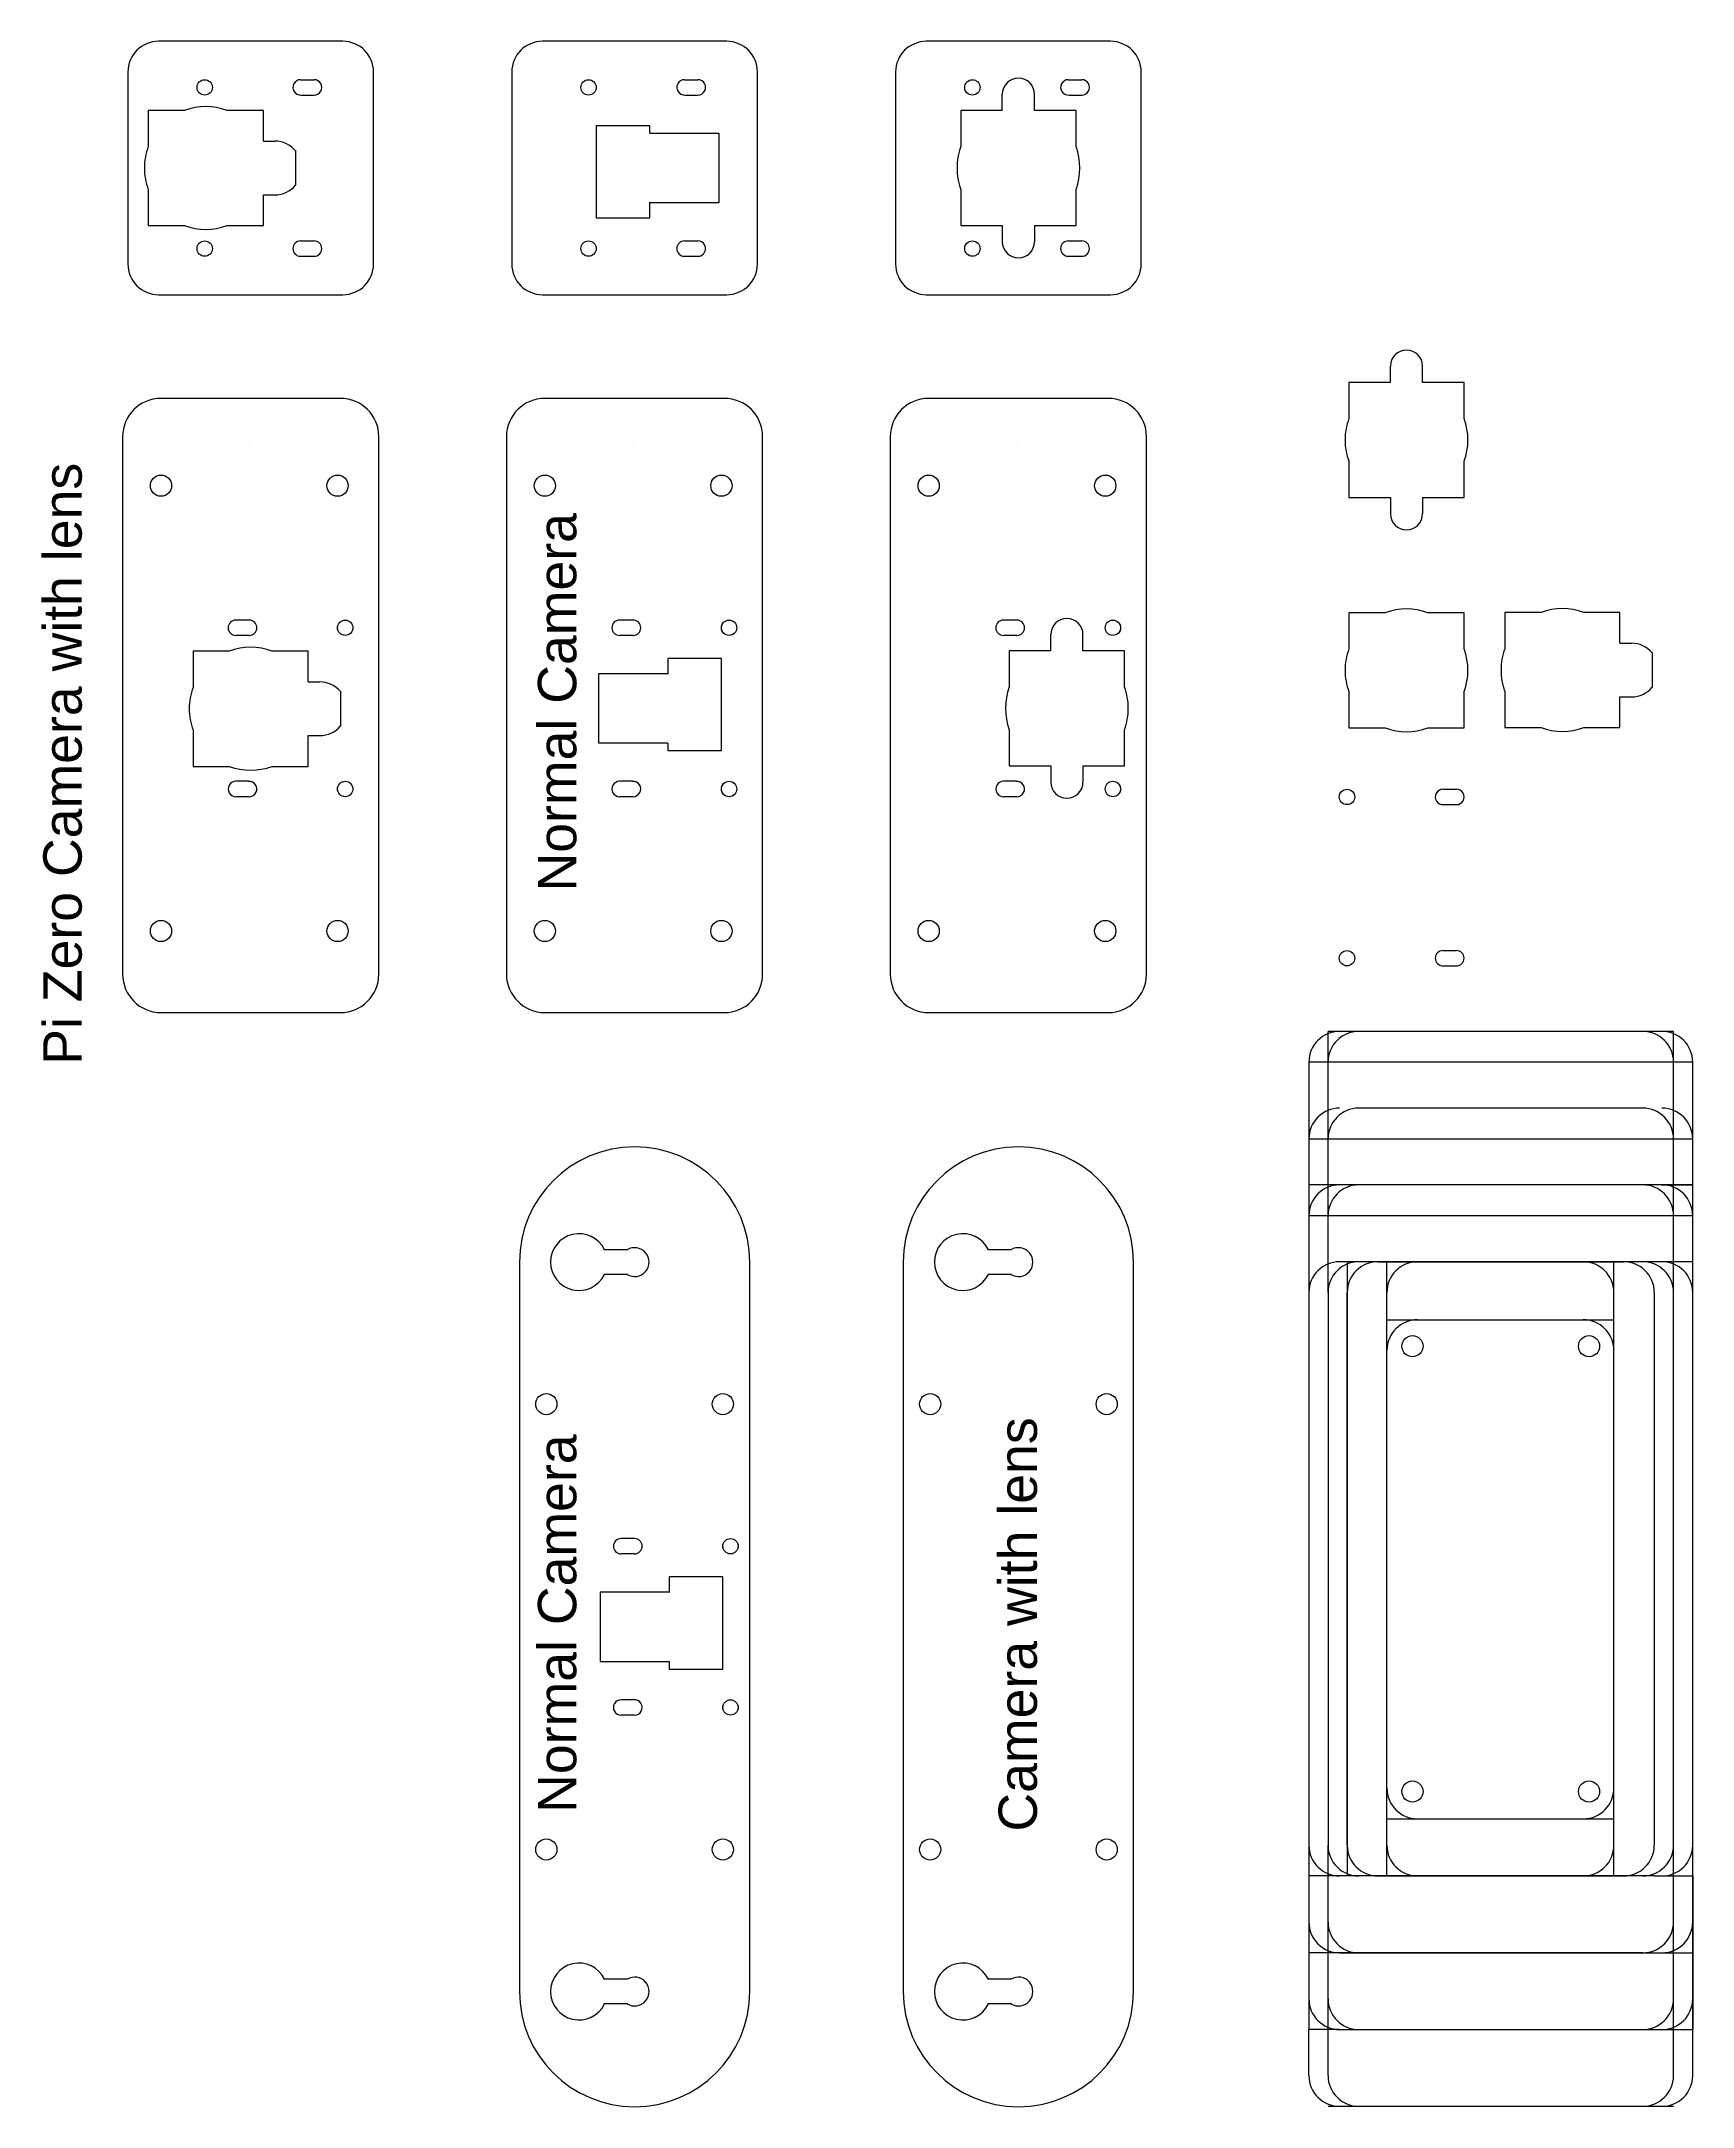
# Model space of a CAD drawing. Header units: millimetres. Extents: x -482 to 810, y -42 to 455.
# Drawn here: x -472.9 to -257.7, y 185.5 to 454.5 of the extents above; entities that cross this region are included whole.
import ezdxf

# ---------------------------------------------------------------- set-up
doc = ezdxf.new("R2010")
doc.units = ezdxf.units.MM
doc.layers.get('0').update_dxf_attribs({"lineweight": 25, "true_color": 0xffffff})
doc.styles.add('textstyle0', font='')
doc.styles.add('textstyle1', font='')
doc.styles.add('textstyle2', font='')
doc.styles.add('textstyle3', font='')
doc.styles.get('textstyle0').set_extended_font_data('Arial')
doc.styles.get('textstyle1').set_extended_font_data('Arial')
doc.styles.get('textstyle2').set_extended_font_data('Arial')
doc.styles.get('textstyle3').set_extended_font_data('Arial')

msp = doc.modelspace()

# ---------------------------------------------------------------- linework, layer by layer
for p, q in [((-433.57, 454.5), (-457.57, 454.5)), ((-383.57, 454.5), (-407.57, 454.5)), ((-333.57, 454.5), (-357.57, 454.5)), ((-461.57, 450.5), (-461.57, 425.5)), ((-439.07, 449.5), (-437.32, 449.5)), ((-429.57, 425.5), (-429.57, 450.5)), ((-411.57, 450.5), (-411.57, 425.5)), ((-389.07, 449.5), (-387.32, 449.5)), ((-379.57, 425.5), (-379.57, 450.5)), ((-361.57, 450.5), (-361.57, 425.5)), ((-339.07, 449.5), (-337.32, 449.5)), ((-329.57, 425.5), (-329.57, 450.5)), ((-438.98, 447.5), (-437.32, 447.5)), ((-388.98, 447.5), (-387.32, 447.5)), ((-347.67, 445.5), (-347.67, 447.6)), ((-343.47, 445.5), (-343.47, 447.6)), ((-338.98, 447.5), (-337.32, 447.5)), ((-454.21, 445.5), (-458.92, 445.5)), ((-458.92, 445.5), (-458.92, 440.78)), ((-443.92, 445.5), (-448.64, 445.5)), ((-443.92, 441.5), (-443.92, 445.5)), ((-347.67, 445.5), (-353.07, 445.5)), ((-353.07, 445.5), (-353.07, 440.78)), ((-338.07, 445.5), (-343.47, 445.5)), ((-338.07, 440.78), (-338.07, 445.5)), ((-443.92, 441.5), (-442.42, 441.5)), ((-393.57, 443.5), (-400.57, 443.5)), ((-393.57, 443.5), (-400.57, 443.5)), ((-400.57, 443.5), (-400.57, 431.5)), ((-400.57, 443.5), (-400.57, 431.5)), ((-393.57, 442.53), (-393.57, 443.5)), ((-384.57, 442.5), (-393.57, 442.53)), ((-384.57, 442.5), (-393.57, 442.5)), ((-384.57, 433.5), (-384.57, 442.5)), ((-384.57, 433.5), (-384.57, 442.5)), ((-439.72, 440.3), (-439.73, 435.75)), ((-458.92, 435.22), (-458.92, 430.5)), ((-443.92, 430.5), (-443.92, 434.5)), ((-443.92, 434.5), (-442.42, 434.5)), ((-393.57, 433.53), (-384.57, 433.5)), ((-393.57, 431.5), (-393.57, 433.53)), ((-393.57, 433.5), (-384.57, 433.5)), ((-353.07, 435.22), (-353.07, 430.5)), ((-338.07, 430.5), (-338.07, 435.22)), ((-458.92, 430.5), (-454.21, 430.5)), ((-448.64, 430.5), (-443.92, 430.5)), ((-400.57, 431.5), (-393.57, 431.5)), ((-400.57, 431.5), (-393.57, 431.5)), ((-353.07, 430.5), (-347.67, 430.5)), ((-347.67, 430.5), (-347.67, 428.4)), ((-343.47, 430.5), (-338.07, 430.5)), ((-343.47, 430.5), (-343.47, 428.4)), ((-439.07, 428.5), (-437.32, 428.5)), ((-389.07, 428.5), (-387.32, 428.5)), ((-339.07, 428.5), (-337.32, 428.5)), ((-439.07, 426.5), (-437.32, 426.5)), ((-389.07, 426.5), (-387.32, 426.5)), ((-339.07, 426.5), (-337.32, 426.5)), ((-457.57, 421.5), (-433.57, 421.5)), ((-407.57, 421.5), (-383.57, 421.5)), ((-357.57, 421.5), (-333.57, 421.5)), ((-297.12, 410.08), (-297.12, 412.18)), ((-292.92, 410.08), (-292.92, 412.18)), ((-297.12, 410.08), (-302.52, 410.08)), ((-302.52, 410.08), (-302.52, 405.36)), ((-287.52, 410.08), (-292.92, 410.08)), ((-287.52, 405.36), (-287.52, 410.08)), ((-433.89, 408), (-457.26, 408)), ((-383.89, 408), (-407.26, 408)), ((-333.89, 408), (-357.26, 408)), ((-462.26, 403), (-462.26, 333)), ((-445.86, 402.43), (-445.86, 402.43)), ((-428.89, 333), (-428.89, 403)), ((-412.26, 403), (-412.26, 333)), ((-395.86, 402.43), (-395.86, 402.43)), ((-378.89, 333), (-378.89, 403)), ((-362.26, 403), (-362.26, 333)), ((-345.86, 402.43), (-345.86, 402.43)), ((-328.89, 333), (-328.89, 403)), ((-302.52, 399.8), (-302.52, 395.08)), ((-287.52, 395.08), (-287.52, 399.8)), ((-302.52, 395.08), (-297.12, 395.08)), ((-297.12, 395.08), (-297.12, 392.98)), ((-292.92, 395.08), (-287.52, 395.08)), ((-292.92, 395.08), (-292.92, 392.98)), ((-297.81, 380.08), (-302.52, 380.08)), ((-302.52, 380.08), (-302.52, 375.36)), ((-287.52, 380.08), (-292.24, 380.08)), ((-287.52, 375.36), (-287.52, 380.08)), ((-277.49, 380.11), (-282.21, 380.11)), ((-282.21, 380.11), (-282.21, 375.4)), ((-267.21, 380.11), (-271.92, 380.11)), ((-267.21, 376.11), (-267.21, 380.11)), ((-445.77, 379.12), (-447.52, 379.12)), ((-445.77, 377.12), (-447.52, 377.12)), ((-395.77, 379.12), (-397.52, 379.12)), ((-395.77, 377.12), (-397.52, 377.12)), ((-345.77, 379.12), (-347.52, 379.12)), ((-345.77, 377.12), (-347.52, 377.12)), ((-341.36, 375.12), (-341.36, 377.22)), ((-337.16, 375.12), (-337.16, 377.22)), ((-448.37, 375.07), (-453.08, 375.07)), ((-453.08, 375.07), (-453.08, 370.35)), ((-438.08, 375.07), (-442.8, 375.07)), ((-438.08, 371.07), (-438.08, 375.07)), ((-391.26, 374.12), (-391.26, 372.09)), ((-384.26, 374.12), (-391.26, 374.12)), ((-384.26, 374.12), (-391.26, 374.12)), ((-384.26, 362.12), (-384.26, 374.12)), ((-384.26, 362.12), (-384.26, 374.12)), ((-346.76, 375.12), (-346.76, 370.41)), ((-341.36, 375.12), (-346.76, 375.12)), ((-331.76, 375.12), (-337.16, 375.12)), ((-331.76, 370.41), (-331.76, 375.12)), ((-267.21, 376.11), (-265.71, 376.11)), ((-263.01, 374.91), (-263.01, 370.36)), ((-391.26, 372.12), (-400.26, 372.12)), ((-400.26, 372.12), (-400.26, 363.12)), ((-400.26, 372.12), (-400.26, 363.12)), ((-391.26, 372.09), (-400.26, 372.12)), ((-438.08, 371.07), (-436.58, 371.07)), ((-433.88, 369.87), (-433.89, 365.32)), ((-302.52, 369.8), (-302.52, 365.08)), ((-287.52, 365.08), (-287.52, 369.8)), ((-282.21, 369.83), (-282.21, 365.11)), ((-267.21, 365.11), (-267.21, 369.11)), ((-267.21, 369.11), (-265.71, 369.11)), ((-453.08, 364.79), (-453.08, 360.07)), ((-438.08, 360.07), (-438.08, 364.07)), ((-438.08, 364.07), (-436.58, 364.07)), ((-346.76, 364.84), (-346.76, 360.12)), ((-331.76, 360.12), (-331.76, 364.84)), ((-302.52, 365.08), (-297.81, 365.08)), ((-292.24, 365.08), (-287.52, 365.08)), ((-282.21, 365.11), (-277.49, 365.11)), ((-271.92, 365.11), (-267.21, 365.11)), ((-400.26, 363.12), (-391.26, 363.12)), ((-400.26, 363.12), (-391.26, 363.09)), ((-391.26, 363.09), (-391.26, 362.12)), ((-391.26, 362.12), (-384.26, 362.12)), ((-391.26, 362.12), (-384.26, 362.12)), ((-453.08, 360.07), (-448.37, 360.07)), ((-445.85, 358.12), (-447.51, 358.12)), ((-442.8, 360.07), (-438.08, 360.07)), ((-395.85, 358.12), (-397.51, 358.12)), ((-345.85, 358.12), (-347.51, 358.12)), ((-346.76, 360.12), (-341.36, 360.12)), ((-341.36, 360.12), (-341.36, 358.02)), ((-337.16, 360.12), (-331.76, 360.12)), ((-337.16, 360.12), (-337.16, 358.02)), ((-445.77, 356.12), (-447.52, 356.12)), ((-395.77, 356.12), (-397.52, 356.12)), ((-345.77, 356.12), (-347.52, 356.12)), ((-290.27, 357.08), (-288.52, 357.08)), ((-290.19, 355.08), (-288.52, 355.08)), ((-290.27, 336.08), (-288.52, 336.08)), ((-290.27, 334.08), (-288.52, 334.08)), ((-457.26, 328), (-433.89, 328)), ((-407.26, 328), (-383.89, 328)), ((-357.26, 328), (-333.89, 328)), ((-260.24, 325.55), (-305.24, 325.55)), ((-305.24, 291.55), (-305.24, 325.55)), ((-264.24, 325.55), (-301.24, 325.55)), ((-260.24, 291.55), (-260.24, 325.55)), ((-257.74, 321.55), (-307.74, 321.55)), ((-307.74, 321.55), (-307.74, 311.55)), ((-257.74, 301.55), (-257.74, 321.55)), ((-307.74, 315.55), (-307.74, 195.55)), ((-264.24, 315.55), (-301.24, 315.55)), ((-257.74, 195.55), (-257.74, 315.55)), ((-395.57, 310.5), (-395.57, 310.5)), ((-345.57, 310.5), (-345.57, 310.5)), ((-307.74, 311.55), (-307.74, 199.55)), ((-307.74, 311.55), (-257.74, 311.55)), ((-257.74, 199.55), (-257.74, 311.55)), ((-257.74, 305.55), (-307.74, 305.55)), ((-264.24, 305.55), (-301.24, 305.55)), ((-261.74, 305.55), (-257.74, 305.55)), ((-307.74, 301.55), (-257.74, 301.55)), ((-396.47, 297.1), (-399.57, 297.1)), ((-346.47, 297.1), (-349.57, 297.1)), ((-410.57, 295.5), (-410.57, 200.5)), ((-396.47, 293.9), (-399.57, 293.9)), ((-380.57, 200.5), (-380.57, 295.5)), ((-360.57, 295.5), (-360.57, 200.5)), ((-346.47, 293.9), (-349.57, 293.9)), ((-330.57, 200.5), (-330.57, 295.5)), ((-307.74, 295.55), (-307.74, 195.55)), ((-307.74, 295.55), (-307.74, 215.55)), ((-257.74, 295.55), (-303.74, 295.55)), ((-302.74, 295.55), (-302.74, 215.55)), ((-264.24, 295.55), (-301.24, 295.55)), ((-298.74, 295.55), (-266.74, 295.55)), ((-297.59, 215.5), (-297.59, 295.55)), ((-268.01, 215.51), (-268.01, 295.55)), ((-257.74, 195.55), (-257.74, 295.55)), ((-257.74, 215.55), (-257.74, 295.55)), ((-307.74, 291.55), (-307.74, 219.55)), ((-305.24, 291.55), (-305.24, 219.55)), ((-302.74, 219.55), (-302.74, 291.55)), ((-262.74, 291.55), (-262.74, 219.55)), ((-260.24, 219.55), (-260.24, 291.55)), ((-257.74, 219.55), (-257.74, 291.55)), ((-297.57, 288), (-268.01, 288)), ((-395.58, 259.5), (-397.33, 259.5)), ((-395.58, 257.5), (-397.33, 257.5)), ((-391.07, 254.5), (-391.07, 252.47)), ((-384.07, 254.5), (-391.07, 254.5)), ((-384.07, 254.5), (-391.07, 254.5)), ((-384.07, 242.5), (-384.07, 254.5)), ((-384.07, 242.5), (-384.07, 254.5)), ((-400.07, 252.5), (-400.07, 243.5)), ((-400.07, 252.5), (-400.07, 243.5)), ((-391.07, 252.5), (-400.07, 252.5)), ((-391.07, 252.47), (-400.07, 252.5)), ((-400.07, 243.5), (-391.07, 243.5)), ((-400.07, 243.5), (-391.07, 243.47)), ((-391.07, 243.47), (-391.07, 242.5)), ((-391.07, 242.5), (-384.07, 242.5)), ((-391.07, 242.5), (-384.07, 242.5)), ((-395.67, 238.5), (-397.33, 238.5)), ((-395.58, 236.5), (-397.33, 236.5)), ((-297.57, 223), (-268.01, 223)), ((-305.24, 189.55), (-305.24, 219.55)), ((-260.24, 189.55), (-260.24, 219.55)), ((-303.74, 215.55), (-307.74, 215.55)), ((-301.24, 215.55), (-303.74, 215.55)), ((-262.74, 215.55), (-302.74, 215.55)), ((-298.74, 215.55), (-266.74, 215.55)), ((-262.74, 215.55), (-257.74, 215.55)), ((-257.74, 195.55), (-257.74, 215.55)), ((-257.74, 215.55), (-257.74, 215.55)), ((-257.74, 215.55), (-257.74, 195.55)), ((-303.74, 205.55), (-307.74, 205.55)), ((-264.24, 205.55), (-303.74, 205.55)), ((-303.74, 205.55), (-261.74, 205.55)), ((-301.24, 205.55), (-264.24, 205.55)), ((-261.74, 205.55), (-257.74, 205.55)), ((-396.47, 202.1), (-399.57, 202.1)), ((-346.47, 202.1), (-349.57, 202.1)), ((-396.47, 198.9), (-399.57, 198.9)), ((-346.47, 198.9), (-349.57, 198.9)), ((-307.74, 189.55), (-307.74, 195.55)), ((-303.74, 195.55), (-307.74, 195.55)), ((-303.74, 195.55), (-257.74, 195.55)), ((-301.24, 195.55), (-264.24, 195.55)), ((-257.74, 195.55), (-257.74, 195.55)), ((-257.74, 189.55), (-257.74, 195.55)), ((-395.57, 185.5), (-395.57, 185.5)), ((-345.57, 185.5), (-345.57, 185.5)), ((-305.24, 185.55), (-260.24, 185.55)), ((-301.24, 185.55), (-264.24, 185.55))]:
    msp.add_line(p, q)
for centre, radius in [((-451.57, 448.5), 1), ((-451.57, 448.5), 1), ((-401.57, 448.5), 1), ((-401.57, 448.5), 1), ((-351.57, 448.5), 1), ((-351.57, 448.5), 1), ((-451.57, 427.5), 1), ((-451.57, 427.5), 1), ((-401.57, 427.5), 1), ((-401.57, 427.5), 1), ((-351.57, 427.5), 1), ((-351.57, 427.5), 1), ((-457.26, 396.62), 1.38), ((-434.26, 396.62), 1.38), ((-407.26, 396.62), 1.38), ((-384.26, 396.62), 1.38), ((-357.26, 396.62), 1.38), ((-334.26, 396.62), 1.38), ((-433.27, 378.12), 1), ((-433.26, 378.12), 1), ((-383.27, 378.12), 1), ((-383.26, 378.12), 1), ((-333.27, 378.12), 1), ((-333.26, 378.12), 1), ((-433.27, 357.12), 1), ((-433.27, 357.12), 1), ((-433.26, 357.12), 1), ((-433.26, 357.12), 1), ((-383.27, 357.12), 1), ((-383.27, 357.12), 1), ((-383.26, 357.12), 1), ((-383.26, 357.12), 1), ((-333.27, 357.12), 1), ((-333.26, 357.12), 1), ((-333.26, 357.12), 1), ((-302.77, 356.08), 1), ((-457.26, 338.62), 1.38), ((-434.26, 338.62), 1.38), ((-407.26, 338.62), 1.38), ((-384.26, 338.62), 1.38), ((-357.26, 338.62), 1.38), ((-334.26, 338.62), 1.38), ((-302.77, 335.08), 1), ((-294.24, 284.55), 1.38), ((-271.24, 284.55), 1.38), ((-407.07, 277), 1.38), ((-384.07, 277), 1.38), ((-357.07, 277), 1.38), ((-334.07, 277), 1.38), ((-383.08, 258.5), 1), ((-383.07, 258.5), 1), ((-383.08, 237.5), 1), ((-383.08, 237.5), 1), ((-383.07, 237.5), 1), ((-383.07, 237.5), 1), ((-294.24, 226.55), 1.38), ((-271.24, 226.55), 1.38), ((-407.07, 219), 1.38), ((-384.07, 219), 1.38), ((-357.07, 219), 1.38), ((-334.07, 219), 1.38)]:
    msp.add_circle(centre, radius)
for centre, radius, start, end in [((-457.57, 450.5), 4, 90, 180), ((-433.57, 450.5), 4, 0, 90), ((-407.57, 450.5), 4, 90, 180), ((-383.57, 450.5), 4, 0, 90), ((-357.57, 450.5), 4, 90, 180), ((-333.57, 450.5), 4, 0, 90), ((-439.07, 448.5), 1, 90, 275.0006), ((-437.32, 448.5), 1, 269.8688, 90), ((-389.07, 448.5), 1, 90, 275.0006), ((-387.32, 448.5), 1, 269.8688, 90), ((-345.57, 447.6), 2.1, 0, 180), ((-339.07, 448.5), 1, 90, 275.0006), ((-337.32, 448.5), 1, 269.8688, 90), ((-451.42, 438), 8, 69.6359, 110.3641), ((-451.42, 438), 8, 69.6359, 110.3641), ((-442.42, 438), 3.5, 39.5204, 90), ((-451.42, 438), 8, 159.6359, 180), ((-345.57, 438), 8, 159.6359, 180), ((-345.57, 438), 8, 339.6359, 20.3641), ((-345.57, 438), 8, 339.6359, 20.3641), ((-451.42, 438), 8, 180, 200.3641), ((-451.42, 438), 8, 180, 200.3641), ((-451.42, 438), 8, 180, 200.3641), ((-345.57, 438), 8, 180, 200.3641), ((-345.57, 438), 8, 180, 200.3641), ((-345.57, 438), 8, 180, 200.3641), ((-442.42, 438), 3.5, 270, 320.312), ((-451.42, 438), 8, 249.6359, 290.3641), ((-451.42, 438), 8, 249.6359, 290.3641), ((-439.07, 427.5), 1, 90, 270), ((-437.32, 427.5), 1, 270, 90), ((-389.07, 427.5), 1, 90, 270), ((-387.32, 427.5), 1, 270, 90), ((-345.57, 428.4), 2.1, 180, 0), ((-339.07, 427.5), 1, 90, 270), ((-337.32, 427.5), 1, 270, 90), ((-457.57, 425.5), 4, 180, 270), ((-433.57, 425.5), 4, 270, 0), ((-407.57, 425.5), 4, 180, 270), ((-383.57, 425.5), 4, 270, 0), ((-357.57, 425.5), 4, 180, 270), ((-333.57, 425.5), 4, 270, 0), ((-295.02, 412.18), 2.1, 0, 180), ((-457.26, 403), 5, 90, 180), ((-433.89, 403), 5, 0, 90), ((-407.26, 403), 5, 90, 180), ((-383.89, 403), 5, 0, 90), ((-357.26, 403), 5, 90, 180), ((-333.89, 403), 5, 0, 90), ((-295.02, 402.58), 8, 159.6359, 180), ((-295.02, 402.58), 8, 339.6359, 20.3641), ((-295.02, 402.58), 8, 339.6359, 20.3641), ((-295.02, 402.58), 8, 180, 200.3641), ((-295.02, 402.58), 8, 180, 200.3641), ((-295.02, 402.58), 8, 180, 200.3641), ((-295.02, 392.98), 2.1, 180, 0), ((-339.26, 377.22), 2.1, 0, 180), ((-295.02, 372.58), 8, 69.6359, 110.3641), ((-295.02, 372.58), 8, 69.6359, 110.3641), ((-274.71, 372.61), 8, 69.6359, 110.3641), ((-274.71, 372.61), 8, 69.6359, 110.3641), ((-447.52, 378.12), 1, 90, 270), ((-445.77, 378.12), 1, 270, 90), ((-397.52, 378.12), 1, 90, 270), ((-395.77, 378.12), 1, 270, 90), ((-347.52, 378.12), 1, 90, 270), ((-345.77, 378.12), 1, 270, 90), ((-445.58, 367.57), 8, 69.6359, 110.3641), ((-445.58, 367.57), 8, 69.6359, 110.3641), ((-295.02, 372.58), 8, 159.6359, 180), ((-295.02, 372.58), 8, 339.6359, 20.3641), ((-274.71, 372.61), 8, 159.6359, 180), ((-265.71, 372.61), 3.5, 39.5204, 90), ((-295.02, 372.58), 8, 180, 200.3641), ((-295.02, 372.58), 8, 180, 200.3641), ((-295.02, 372.58), 8, 180, 200.3641), ((-274.71, 372.61), 8, 180, 200.3641), ((-274.71, 372.61), 8, 180, 200.3641), ((-274.71, 372.61), 8, 180, 200.3641), ((-445.58, 367.57), 8, 159.6359, 180), ((-436.58, 367.57), 3.5, 39.5204, 90), ((-339.26, 367.62), 8, 159.6359, 200.3641), ((-339.26, 367.62), 8, 159.6359, 200.3641), ((-339.26, 367.62), 8, 0, 20.3641), ((-339.26, 367.62), 8, 0, 20.3641), ((-339.26, 367.62), 8, 0, 20.3641), ((-265.71, 372.61), 3.5, 270, 320.312), ((-445.58, 367.57), 8, 180, 200.3641), ((-445.58, 367.57), 8, 180, 200.3641), ((-445.58, 367.57), 8, 180, 200.3641), ((-339.26, 367.62), 8, 339.6359, 0), ((-436.58, 367.57), 3.5, 270, 320.312), ((-295.02, 372.58), 8, 249.6359, 290.3641), ((-295.02, 372.58), 8, 249.6359, 290.3641), ((-274.71, 372.61), 8, 249.6359, 290.3641), ((-274.71, 372.61), 8, 249.6359, 290.3641), ((-447.52, 357.12), 1, 89.8688, 270), ((-445.58, 367.57), 8, 249.6359, 290.3641), ((-445.58, 367.57), 8, 249.6359, 290.3641), ((-445.77, 357.12), 1, 270, 95.0006), ((-397.52, 357.12), 1, 89.8688, 270), ((-395.77, 357.12), 1, 270, 95.0006), ((-347.52, 357.12), 1, 89.8688, 270), ((-345.77, 357.12), 1, 270, 95.0006), ((-339.26, 358.02), 2.1, 180, 0), ((-290.27, 356.08), 1, 90, 275.0006), ((-288.52, 356.08), 1, 269.8688, 90), ((-290.27, 335.08), 1, 90, 270), ((-288.52, 335.08), 1, 270, 90), ((-457.26, 333), 5, 180, 270), ((-433.89, 333), 5, 270, 0), ((-407.26, 333), 5, 180, 270), ((-383.89, 333), 5, 270, 0), ((-357.26, 333), 5, 180, 270), ((-333.89, 333), 5, 270, 0), ((-303.74, 321.55), 4, 90, 180), ((-301.24, 321.55), 4, 90, 180), ((-264.24, 321.55), 4, 0, 90), ((-261.74, 321.55), 4, 0, 90), ((-303.74, 311.55), 4, 90, 180), ((-301.24, 311.55), 4, 90, 180), ((-264.24, 311.55), 4, 0, 90), ((-261.74, 311.55), 4, 0, 90), ((-395.57, 295.5), 15, 90, 180), ((-395.57, 295.5), 15, 0, 90), ((-345.57, 295.5), 15, 90, 180), ((-345.57, 295.5), 15, 0, 90), ((-303.74, 301.55), 4, 90, 180), ((-301.24, 301.55), 4, 90, 180), ((-264.24, 301.55), 4, 0, 90), ((-261.74, 301.55), 4, 0, 90), ((-402.82, 295.5), 3.7, 25.622, 334.378), ((-352.82, 295.5), 3.7, 25.622, 334.378), ((-395.57, 295.5), 1.88, 238.5761, 121.4239), ((-345.57, 295.5), 1.88, 238.5761, 121.4239), ((-303.74, 291.55), 4, 90, 180), ((-301.24, 291.55), 4, 90, 180), ((-298.74, 291.55), 4, 90, 180), ((-293.58, 291.55), 4, 90, 180), ((-272.01, 291.54), 4, 0, 90), ((-266.74, 291.55), 4, 0, 90), ((-264.24, 291.55), 4, 0, 90), ((-261.74, 291.55), 4, 0, 90), ((-293.57, 284), 4, 90, 180), ((-272.01, 284), 4, 0, 90), ((-397.33, 258.5), 1, 90, 270), ((-395.58, 258.5), 1, 270, 90), ((-397.33, 237.5), 1, 89.8688, 270), ((-395.58, 237.5), 1, 270, 95.0006), ((-293.57, 227), 4, 180, 270), ((-272, 227), 4, 270, 0), ((-303.74, 219.55), 4, 180, 270), ((-301.24, 219.55), 4, 180, 270), ((-298.74, 219.55), 4, 180, 270), ((-293.58, 219.55), 4, 180, 270), ((-272, 219.56), 4, 270, 0), ((-266.74, 219.55), 4, 270, 0), ((-264.24, 219.55), 4, 270, 0), ((-261.74, 219.55), 4, 270, 0), ((-303.74, 209.55), 4, 180, 270), ((-301.24, 209.55), 4, 180, 270), ((-264.24, 209.55), 4, 270, 0), ((-261.74, 209.55), 4, 270, 0), ((-402.82, 200.5), 3.7, 25.622, 334.378), ((-395.57, 200.5), 1.88, 238.5761, 121.4239), ((-352.82, 200.5), 3.7, 25.622, 334.378), ((-345.57, 200.5), 1.88, 238.5761, 121.4239), ((-395.57, 200.5), 15, 180, 270), ((-395.57, 200.5), 15, 270, 0), ((-345.57, 200.5), 15, 180, 270), ((-345.57, 200.5), 15, 270, 0), ((-303.74, 199.55), 4, 180, 270), ((-301.24, 199.55), 4, 180, 270), ((-264.24, 199.55), 4, 270, 0), ((-261.74, 199.55), 4, 270, 0), ((-303.74, 189.55), 4, 180, 270), ((-301.24, 189.55), 4, 180, 270), ((-264.24, 189.55), 4, 270, 0), ((-261.74, 189.55), 4, 270, 0)]:
    msp.add_arc(centre, radius, start, end)

# ---------------------------------------------------------------- texts
at = {"char_height": 1, "attachment_point": 1, "rotation": 90}
for s, insert, style in [('\\H5;Pi Zero Camera with lens', (-472.59, 321.2), 'textstyle3'), ('\\H5;Normal Camera', (-408.16, 343.77), 'textstyle0'), ('\\H5;Camera with lens', (-348.16, 221.33), 'textstyle1'), ('\\H5;Normal Camera', (-408.16, 223.77), 'textstyle2')]:
    msp.add_mtext(s, dxfattribs=dict(at, insert=insert, style=style))

doc.saveas('drawing.dxf')
